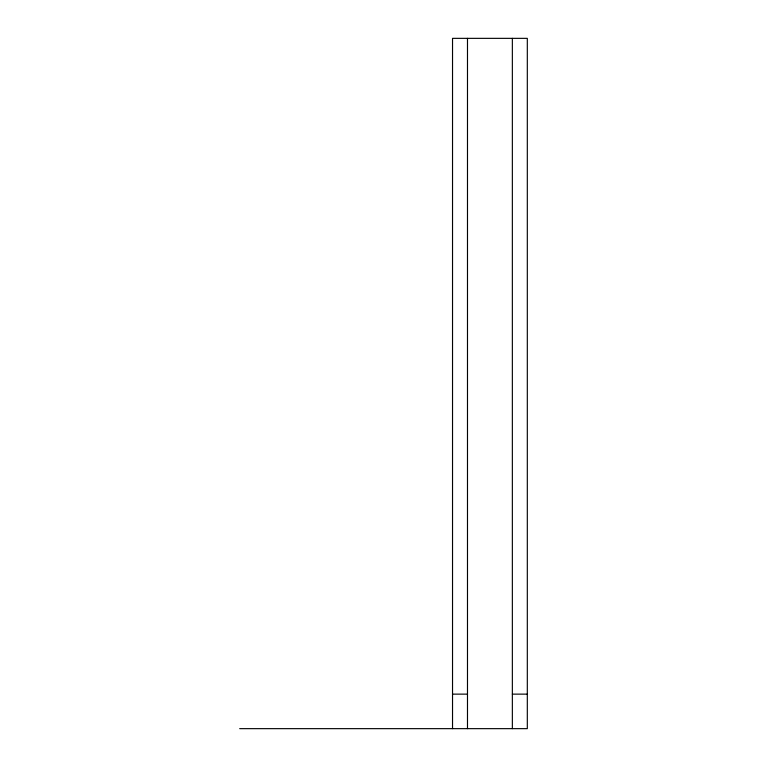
<?xml version="1.0" encoding="UTF-8"?>
<svg xmlns="http://www.w3.org/2000/svg" width="767" height="767" viewBox="0 0 767 767"><rect width="100%" height="100%" fill="white"/><g stroke="black" fill="none" stroke-linecap="round" stroke-linejoin="round"><path stroke-width="1.15" d="M452.53 694.135L467.487 694.135M512.356 694.135L527.312 694.135M239.688 728.65L527.312 728.65L527.312 38.35L452.53 38.35L452.53 728.65M512.356 38.35L512.356 728.65M467.487 38.35L467.487 728.65"/></g></svg>
